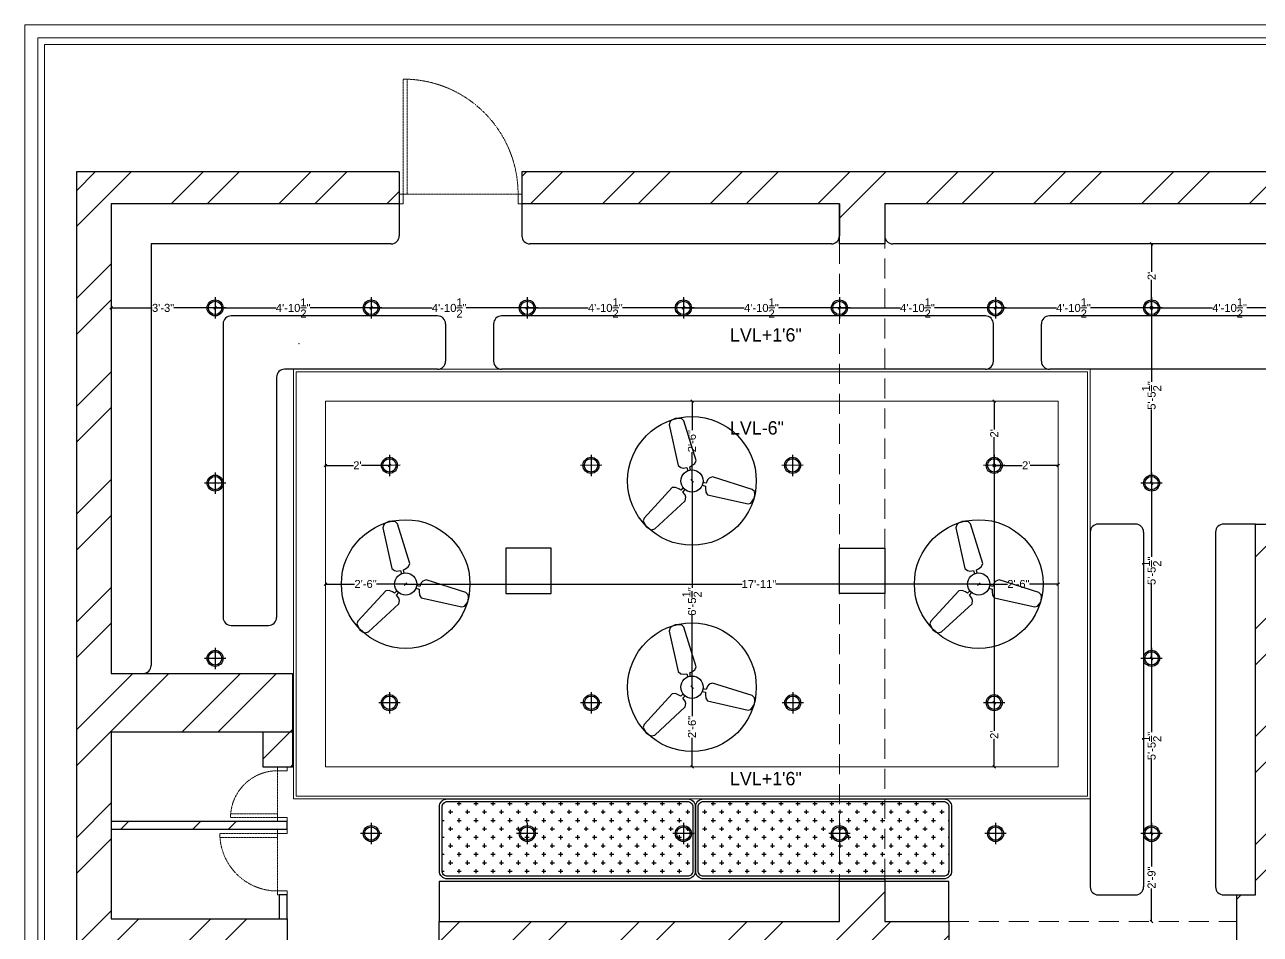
# Model space of a CAD drawing. Header units: inches. Extents: x -4677 to 18437, y -5264 to 2453.
# Drawn here: x 6001.8 to 6464.9, y -480.9 to -140 of the extents above; entities that cross this region are included whole.
import ezdxf

# ---------------------------------------------------------------- set-up
doc = ezdxf.new("R2010")
doc.units = ezdxf.units.IN
for name, pattern in [('AUDIT_D_060311083008-3', [0]), ('DASHED2', [0.375, 0.25, -0.125]), ('HIDDEN', [0.375, 0.25, -0.125])]:
    doc.linetypes.add(name, pattern=pattern)
for name, color, linetype in [('A-DOOR', 251, 'AUDIT_D_060311083008-3'), ('A-Door-Frame', 1, 'Continuous'), ('A-Door-Swing', 8, 'HIDDEN'), ('IEL-HATCH-002', 7, 'Continuous'), ('THIET-BI', 21, 'Continuous')]:
    doc.layers.add(name, color=color, linetype=linetype)
doc.layers.add('FURNI', color=140, linetype='Continuous', lineweight=18)
doc.styles.add('HEMI', font='stylu.ttf')
doc.styles.get("Standard").update_dxf_attribs({"font": 'arial.ttf'})
doc.dimstyles.get("Standard").update_dxf_attribs({"dimtxt": 3, "dimasz": 1, "dimexe": 0.18, "dimexo": 0.0625, "dimgap": 0.09, "dimtad": 0, "dimdec": 1, "dimzin": 0, "dimdsep": 46, "dimlunit": 4, "dimtxsty": 'Standard', "dimblk": 'OBLIQUE', "dimcen": 0.09, "dimclrd": 5, "dimclre": 5, "dimclrt": 5, "dimadec": 0, "dimazin": 0, "dimtfac": 1, "dimtdec": 1, "dimtofl": 0, "dimtmove": 0, "dimatfit": 3, "dimldrblk": 'OBLIQUE', "dimfxl": 1, "dimtolj": 1, "dimtzin": 0, "dimarcsym": 0})

# ---------------------------------------------------------------- blocks, each defined once
blk = doc.blocks.new('*U7')
at = {"layer": 'A-Door-Frame', "lineweight": 5}
for p, q in [((0, -100), (0, 0)), ((668, -100), (668, 0))]:
    blk.add_line(p, q, dxfattribs=at)
for points in [[(0, -100), (40, -100), (40, 0), (0, 0)], [(668, -100), (628, -100), (628, 0), (668, 0)]]:
    blk.add_lwpolyline(points, dxfattribs=at)
at = {"layer": 'A-Door-Swing', "linetype": 'DASHED2', "lineweight": 5}
blk.add_line((45, 0), (633, 0), dxfattribs=at)
blk.add_lwpolyline([(40, 0), (40, 588), (80, 588), (80, 0)], close=True, dxfattribs=at)
blk.add_arc((40, 0), 588, 360, 90, dxfattribs=at)
blk = doc.blocks.new('*U8')
at = {"layer": 'A-Door-Frame', "lineweight": 5}
for p, q in [((0, -100), (0, 0)), ((559, -100), (559, 0))]:
    blk.add_line(p, q, dxfattribs=at)
for points in [[(0, -100), (40, -100), (40, 0), (0, 0)], [(559, -100), (519, -100), (519, 0), (559, 0)]]:
    blk.add_lwpolyline(points, dxfattribs=at)
at = {"layer": 'A-Door-Swing', "linetype": 'DASHED2', "lineweight": 5}
blk.add_line((44, 0), (523, 0), dxfattribs=at)
blk.add_lwpolyline([(40, 0), (40, 479), (80, 479), (80, 0)], close=True, dxfattribs=at)
blk.add_arc((40, 0), 479, 360, 90, dxfattribs=at)
blk = doc.blocks.new('*U9')
at = {"layer": 'A-Door-Frame', "lineweight": 5}
for p, q in [((0, -100), (0, 0)), ((1255, -100), (1255, 0))]:
    blk.add_line(p, q, dxfattribs=at)
for points in [[(0, -100), (40, -100), (40, 0), (0, 0)], [(1255, -100), (1215, -100), (1215, 0), (1255, 0)]]:
    blk.add_lwpolyline(points, dxfattribs=at)
at = {"layer": 'A-Door-Swing', "linetype": 'DASHED2', "lineweight": 5}
blk.add_line((51, 0), (1225, 0), dxfattribs=at)
blk.add_lwpolyline([(40, 0), (40, 1175), (80, 1175), (80, 0)], close=True, dxfattribs=at)
blk.add_arc((40, 0), 1175, 360, 90, dxfattribs=at)
blk = doc.blocks.new('wef')
at = {"layer": 'IEL-HATCH-002', "true_color": 0xc7c8ca, "transparency": 33554687}
h = blk.add_hatch(dxfattribs=at)
h.set_pattern_fill('ANSI32', color=9, scale=3)
h.paths.add_polyline_path([(9186.53, 855.43), (9120.53, 855.43), (9120.53, 925.43), (9177.53, 925.43), (9188.53, 925.43), (9188.53, 947.43), (9120.53, 947.43), (9120.53, 1123.43), (9228.53, 1123.43), (9228.53, 1135.43), (9107.53, 1135.43), (9107.53, 641.43), (9283.53, 641.43), (9283.53, 644.43), (9283.53, 769.43), (9283.53, 787.43), (9268.53, 787.43), (9268.53, 653.43), (9256.53, 653.43), (9119.53, 653.43), (9119.53, 838.43), (9131.53, 838.43), (9186.53, 838.43)])
h.paths.add_polyline_path([(9701.53, 1135.43), (9274.53, 1135.43), (9274.53, 1123.43), (9393.53, 1123.43), (9393.53, 1111.43), (9393.53, 1108.43), (9410.53, 1108.43), (9410.53, 1123.43), (9689.53, 1123.43), (9689.53, 1003.43), (9677.53, 1003.43), (9653.53, 1003.43), (9653.53, 986.43), (9687.53, 986.43), (9687.53, 868.43), (9568.53, 868.43), (9568.53, 986.43), (9603.53, 986.43), (9603.53, 1003.43), (9549.53, 1003.43), (9549.53, 864.43), (9542.53, 864.43), (9542.53, 845.43), (9712.53, 845.43), (9712.53, 662.43), (9559.53, 662.43), (9559.53, 674.43), (9559.53, 677.43), (9542.53, 677.43), (9542.53, 662.43), (9518.53, 662.43), (9460.53, 662.43), (9460.53, 643.43), (9724.53, 643.43), (9724.53, 857.43), (9701.53, 857.43)])
h.paths.add_polyline_path([(9434.53, 854.43), (9410.53, 854.43), (9410.53, 869.43), (9393.53, 869.43), (9393.53, 854.43), (9359.53, 854.43), (9243.53, 854.43), (9243.53, 837.43), (9268.53, 837.43), (9268.53, 832.43), (9283.53, 832.43), (9283.53, 837.43), (9359.53, 837.43), (9434.53, 837.43)])
h.paths.add_polyline_path([(9365.53, 662.43), (9330.53, 662.43), (9330.53, 644.43), (9365.53, 644.43)], flags=17)
h.paths.add_polyline_path([(9374.53, 837.43), (9371.53, 837.43), (9371.53, 772.43), (9374.53, 772.43)], flags=17)
h.paths.add_polyline_path([(9374.53, 772.43), (9371.53, 772.43), (9283.53, 772.43), (9283.53, 769.43), (9374.53, 769.43)], flags=17)
h.paths.add_polyline_path([(9188.53, 925.43), (9177.53, 925.43), (9177.53, 912.32), (9182.86, 912.32), (9182.86, 912.43), (9186.53, 912.43), (9188.53, 912.32)], flags=17)
h.paths.add_polyline_path([(9186.53, 891.93), (9182.86, 891.93), (9120.53, 891.93), (9120.53, 888.93), (9186.53, 888.93)], flags=17)
h.paths.add_polyline_path([(9186.53, 864.43), (9183.53, 864.43), (9183.53, 855.43), (9186.53, 855.43)], flags=17)
at = {"layer": 'IEL-HATCH-002', "true_color": 0x939598, "transparency": 33554687}
h = blk.add_hatch(dxfattribs=at)
h.set_pattern_fill('CROSS', color=252, scale=0.5)
h.set_pattern_definition([(0, (1090.145, 0), (3.175, 3.175), [1.5875, -4.7625]), (90, (1090.939, -0.7937), (-3.175, 3.175), [1.5875, -4.7625])])
h.paths.add_polyline_path([(9338.58, 897.43, 0.414214), (9336.58, 899.43), (9246.58, 899.43, 0.414214), (9244.58, 897.43), (9244.58, 873.43, 0.414214), (9246.58, 871.43), (9336.58, 871.43, 0.414214), (9338.58, 873.43)])
h.paths.add_polyline_path([(9434.58, 897.43, 0.414214), (9432.58, 899.43), (9342.58, 899.43, 0.414214), (9340.58, 897.43), (9340.58, 873.43, 0.414214), (9342.58, 871.43), (9432.58, 871.43, 0.414214), (9434.58, 873.43)])
at = {"color": 252, "true_color": 0x939598}
for p, q in [((9228.53, 1135.43), (9107.53, 1135.43)), ((9107.53, 1135.43), (9107.53, 641.43)), ((9228.53, 1135.43), (9228.53, 1123.43)), ((9701.53, 1135.43), (9274.53, 1135.43)), ((9274.53, 1135.43), (9274.53, 1123.43)), ((9228.53, 1123.43), (9120.53, 1123.43)), ((9120.53, 1123.43), (9120.53, 947.43)), ((9120.53, 1123.43), (9120.53, 1108.43)), ((9228.53, 1123.43), (9228.53, 1111.43)), ((9393.53, 1123.43), (9274.53, 1123.43)), ((9274.53, 1123.43), (9274.53, 1111.43)), ((9393.53, 1108.43), (9393.53, 1123.43)), ((9393.53, 1123.43), (9393.53, 1111.43)), ((9689.53, 1123.43), (9410.53, 1123.43)), ((9410.53, 1123.43), (9410.53, 1108.43)), ((9410.53, 1123.43), (9410.53, 1111.43)), ((9225.53, 1108.43), (9135.53, 1108.43)), ((9135.53, 1108.43), (9135.53, 950.43)), ((9390.53, 1108.43), (9277.53, 1108.43)), ((9410.53, 1108.43), (9393.53, 1108.43)), ((9410.53, 1108.43), (9393.53, 1108.43)), ((9674.53, 1108.43), (9413.53, 1108.43)), ((9242.92, 1081.43), (9165.53, 1081.43)), ((9448.22, 1081.43), (9266.92, 1081.43)), ((9653.53, 1081.43), (9472.22, 1081.43)), ((9162.53, 1078.43), (9162.53, 968.43)), ((9245.92, 1078.43), (9245.92, 1064.43)), ((9263.92, 1078.43), (9263.92, 1064.43)), ((9451.22, 1064.43), (9451.22, 1078.43)), ((9469.22, 1064.43), (9469.22, 1078.43)), ((9242.92, 1061.43), (9185.53, 1061.43)), ((9448.22, 1061.43), (9266.92, 1061.43)), ((9653.53, 1061.43), (9472.22, 1061.43)), ((9182.53, 1058.43), (9182.53, 968.43)), ((9487.53, 1000.43), (9487.53, 867.43)), ((9504.53, 1003.43), (9490.53, 1003.43)), ((9507.53, 1000.43), (9507.53, 867.43)), ((9534.53, 1000.43), (9534.53, 867.43)), ((9549.53, 1003.43), (9537.53, 1003.43)), ((9549.53, 864.43), (9549.53, 1003.43)), ((9549.53, 1003.43), (9603.53, 1003.43)), ((9285.53, 994.43), (9268.53, 994.43)), ((9268.53, 994.43), (9268.53, 977.43)), ((9285.53, 977.43), (9285.53, 994.43)), ((9268.53, 977.43), (9285.53, 977.43)), ((9165.53, 965.43), (9179.53, 965.43)), ((9120.53, 947.43), (9188.53, 947.43)), ((9120.53, 947.43), (9132.53, 947.43)), ((9188.53, 947.43), (9188.53, 925.43)), ((9120.53, 925.43), (9120.53, 855.43)), ((9177.53, 925.43), (9120.53, 925.43)), ((9188.53, 925.43), (9177.53, 925.43)), ((9177.53, 912.32), (9177.53, 925.43)), ((9188.53, 925.43), (9188.53, 912.32)), ((9188.53, 912.32), (9177.53, 912.32)), ((9186.53, 891.93), (9120.53, 891.93)), ((9186.53, 888.93), (9186.53, 891.93)), ((9186.53, 888.93), (9120.53, 888.93)), ((9434.53, 869.43), (9243.53, 869.43)), ((9243.53, 869.43), (9243.53, 854.43)), ((9393.53, 854.43), (9393.53, 870.43)), ((9393.53, 870.43), (9410.53, 870.43)), ((9410.53, 870.43), (9410.53, 854.43)), ((9434.53, 854.43), (9434.53, 869.43)), ((9186.53, 864.43), (9183.53, 864.43)), ((9183.53, 864.43), (9183.53, 855.43)), ((9186.53, 855.43), (9186.53, 864.43)), ((9490.53, 864.43), (9504.53, 864.43)), ((9537.53, 864.43), (9549.53, 864.43)), ((9542.53, 845.43), (9542.53, 864.43)), ((9120.53, 855.43), (9186.53, 855.43)), ((9186.53, 855.43), (9186.53, 838.43)), ((9243.53, 837.43), (9243.53, 854.43)), ((9410.53, 854.43), (9434.53, 854.43)), ((9434.53, 854.43), (9434.53, 837.43))]:
    blk.add_line(p, q, dxfattribs=at)
blk.add_lwpolyline([(9393.53, 977.43), (9393.53, 994.43), (9410.53, 994.43), (9410.53, 977.43)], close=True, dxfattribs=at)
for points in [[(9339.58, 897.43), (9339.58, 873.43, -0.414214), (9336.58, 870.43), (9246.58, 870.43, -0.414214), (9243.58, 873.43), (9243.58, 897.43, -0.414214), (9246.58, 900.43), (9336.58, 900.43, -0.414214)], [(9338.58, 897.43), (9338.58, 873.43, -0.414214), (9336.58, 871.43), (9246.58, 871.43, -0.414214), (9244.58, 873.43), (9244.58, 897.43, -0.414214), (9246.58, 899.43), (9336.58, 899.43, -0.414214)], [(9435.58, 897.43), (9435.58, 873.43, -0.414214), (9432.58, 870.43), (9342.58, 870.43, -0.414214), (9339.58, 873.43), (9339.58, 897.43, -0.414214), (9342.58, 900.43), (9432.58, 900.43, -0.414214)], [(9434.58, 897.43), (9434.58, 873.43, -0.414214), (9432.58, 871.43), (9342.58, 871.43, -0.414214), (9340.58, 873.43), (9340.58, 897.43, -0.414214), (9342.58, 899.43), (9432.58, 899.43, -0.414214)]]:
    blk.add_lwpolyline(points, format="xyb", close=True, dxfattribs=at)
blk.add_lwpolyline([(9243.53, 854.43), (9359.53, 854.43), (9393.53, 854.43)], dxfattribs=at)
for centre, start, end in [((9225.53, 1111.43), 270, 0), ((9277.53, 1111.43), 180, 270), ((9390.53, 1111.43), 270, 0), ((9413.53, 1111.43), 180, 270), ((9165.53, 1078.43), 90, 180), ((9242.92, 1078.43), 0, 90), ((9266.92, 1078.43), 90, 180), ((9448.22, 1078.43), 0, 90), ((9472.22, 1078.43), 90, 180), ((9185.53, 1058.43), 90, 180), ((9242.92, 1064.43), 270, 0), ((9266.92, 1064.43), 180, 270), ((9448.22, 1064.43), 270, 0), ((9472.22, 1064.43), 180, 270), ((9490.53, 1000.43), 90, 180), ((9504.53, 1000.43), 0, 90), ((9537.53, 1000.43), 90, 180), ((9165.53, 968.43), 180, 270), ((9179.53, 968.43), 270, 0), ((9132.53, 950.43), 270, 0), ((9490.53, 867.43), 180, 270), ((9504.53, 867.43), 270, 0), ((9537.53, 867.43), 180, 270)]:
    blk.add_arc(centre, 3, start, end, dxfattribs=at)
at = {"layer": 'A-DOOR', "color": 252, "lineweight": 5, "true_color": 0x939598, "xscale": 0.03666666666666651, "yscale": 0.03666666666666651, "zscale": 0.03666666666666651}
blk.add_blockref('*U9', (9228.53, 1127.1), dxfattribs=at)
at = {"layer": 'A-DOOR', "color": 252, "lineweight": 5, "true_color": 0x939598, "yscale": 0.03666666666666651, "zscale": 0.03666666666666651}
for name, p, xscale, rotation in [('*U8', (9182.86, 891.93), 0.03666666666666651, 90.00000000000001), ('*U7', (9182.86, 888.93), -0.03666666666666651, 90)]:
    blk.add_blockref(name, p, dxfattribs=dict(at, xscale=xscale, rotation=rotation))
blk = doc.blocks.new('ger')
at = {"color": 5}
for p, q in [((6473.06, -970.68), (6473.07, -978.68)), ((6469.07, -974.68), (6477.07, -974.68))]:
    blk.add_line(p, q, dxfattribs=at)
for radius in [3, 2.5]:
    blk.add_circle((6473.07, -974.68), radius, dxfattribs=at)
blk = doc.blocks.new('A$C1C43440E')
at = {"layer": 'THIET-BI', "color": 18, "true_color": 0x000000}
for p, q in [((191.8, 598.2), (172.3, 598)), ((207, 596.1), (191.8, 598.2)), ((143.8, 581.1), (139.5, 564.2)), ((139.5, 564.2), (187.9, 346)), ((152.8, 589.3), (143.8, 581.1)), ((172.3, 598), (152.8, 589.3)), ((217.6, 585.2), (207, 596.1)), ((283.9, 371.8), (217.6, 585.2)), ((187.9, 346), (202.2, 334.1)), ((202.2, 334.1), (215.2, 331.5)), ((215.2, 331.5), (234.9, 334.1)), ((234.9, 334.1), (240, 316.6)), ((249.5, 338.4), (260.9, 344.5)), ((254.3, 320.4), (249.5, 338.4)), ((260.9, 344.5), (276.4, 355.5)), ((276.4, 355.5), (283.9, 371.8)), ((345.6, 267.6), (338, 249.3)), ((354.4, 277.5), (345.6, 267.6)), ((371.8, 284), (354.4, 277.5)), ((585, 216.8), (371.8, 284)), ((155.8, 226), (4.2, 61.9)), ((173.7, 227.6), (155.8, 226)), ((191, 219.7), (173.7, 227.6)), ((202, 212.9), (191, 219.7)), ((215.1, 226), (202, 212.9)), ((213, 202.4), (225.6, 215.5)), ((225.1, 186.7), (213, 202.4)), ((316.5, 239.3), (334.4, 234.5)), ((338, 249.3), (320.3, 253.6)), ((334.4, 234.5), (334, 221.5)), ((334, 221.5), (335.9, 202.6)), ((335.9, 202.6), (346.1, 188)), ((597.5, 204.6), (585, 216.8)), ((600.1, 192.8), (597.5, 204.6)), ((61.4, 4.7), (226.1, 155.7)), ((229.3, 174.1), (225.1, 186.7)), ((226.1, 155.7), (229.3, 174.1)), ((346.1, 188), (564.1, 138.7)), ((564.1, 138.7), (578.9, 142.4)), ((578.9, 142.4), (588.3, 154.5)), ((588.3, 154.5), (597.8, 171.5)), ((597.8, 171.5), (600.1, 192.8)), ((4.2, 61.9), (0, 47.2)), ((0, 47.2), (5.8, 33)), ((5.8, 33), (15.7, 16.3)), ((15.7, 16.3), (33.1, 3.7)), ((33.1, 3.7), (44.6, 0)), ((44.6, 0), (61.4, 4.7))]:
    blk.add_line(p, q, dxfattribs=at)
blk.add_circle((262, 261.9), 60, dxfattribs=at)
blk = doc.blocks.new('3r')
blk.add_circle((6568.27, -1060.41), 21)
at = {"layer": 'THIET-BI', "xscale": 0.06069589590044594, "yscale": 0.06069589590044594, "zscale": 0.06069589590044594}
blk.add_blockref('A$C1C43440E', (6552.37, -1076.31), dxfattribs=at)
blk = doc.blocks.new('_Oblique')
at = {"color": 0, "linetype": 'ByBlock', "lineweight": -2}
blk.add_line((-0.5, -0.5), (0.5, 0.5), dxfattribs=at)
blk = doc.blocks.new('*D303')
at = {"color": 5, "lineweight": -2, "transparency": 16777216}
for p, q in [((6424.14, -246.04), (6424.14, -245.92)), ((6424.14, -246.1), (6446.99, -246.1)), ((6482.64, -246.1), (6459.78, -246.1)), ((6482.64, -246.04), (6482.64, -245.92))]:
    blk.add_line(p, q, dxfattribs=at)
at = {"layer": 'Defpoints', "color": 0, "transparency": 16777216}
for p in [(6424.14, -246.1), (6424.14, -246.1), (6482.64, -246.1)]:
    blk.add_point(p, dxfattribs=at)
at = {"color": 5, "lineweight": -2, "transparency": 16777216, "rotation": 180}
blk.add_blockref('_Oblique', (6424.14, -246.1), dxfattribs=at)
at = {"color": 5, "lineweight": -2, "transparency": 16777216}
blk.add_blockref('_Oblique', (6482.64, -246.1), dxfattribs=at)
at = {"color": 5, "lineweight": 5, "transparency": 16777216, "insert": (6453.39, -246.1), "char_height": 3, "attachment_point": 5}
blk.add_mtext('\\A1;4\'-10{\\H1x;\\S1/2;}"', dxfattribs=at)
blk = doc.blocks.new('*D304')
at = {"color": 5, "lineweight": -2, "transparency": 16777216}
for p, q in [((6365.64, -246.1), (6388.49, -246.1)), ((6365.64, -246.16), (6365.64, -246.28)), ((6424.14, -246.1), (6401.28, -246.1)), ((6424.14, -246.04), (6424.14, -245.92))]:
    blk.add_line(p, q, dxfattribs=at)
at = {"layer": 'Defpoints', "color": 0, "transparency": 16777216}
for p in [(6365.64, -246.1), (6365.64, -246.1), (6424.14, -246.1)]:
    blk.add_point(p, dxfattribs=at)
at = {"color": 5, "lineweight": -2, "transparency": 16777216, "rotation": 180}
blk.add_blockref('_Oblique', (6365.64, -246.1), dxfattribs=at)
at = {"color": 5, "lineweight": -2, "transparency": 16777216}
blk.add_blockref('_Oblique', (6424.14, -246.1), dxfattribs=at)
at = {"color": 5, "lineweight": 5, "transparency": 16777216, "insert": (6394.89, -246.1), "char_height": 3, "attachment_point": 5}
blk.add_mtext('\\A1;4\'-10{\\H1x;\\S1/2;}"', dxfattribs=at)
blk = doc.blocks.new('*D305')
at = {"color": 5, "lineweight": -2, "transparency": 16777216}
for p, q in [((6307.14, -246.04), (6307.14, -245.92)), ((6307.14, -246.1), (6329.99, -246.1)), ((6365.64, -246.1), (6342.78, -246.1)), ((6365.64, -246.16), (6365.64, -246.28))]:
    blk.add_line(p, q, dxfattribs=at)
at = {"layer": 'Defpoints', "color": 0, "transparency": 16777216}
for p in [(6307.14, -246.1), (6307.14, -246.1), (6365.64, -246.1)]:
    blk.add_point(p, dxfattribs=at)
at = {"color": 5, "lineweight": -2, "transparency": 16777216, "rotation": 180}
blk.add_blockref('_Oblique', (6307.14, -246.1), dxfattribs=at)
at = {"color": 5, "lineweight": -2, "transparency": 16777216}
blk.add_blockref('_Oblique', (6365.64, -246.1), dxfattribs=at)
at = {"color": 5, "lineweight": 5, "transparency": 16777216, "insert": (6336.39, -246.1), "char_height": 3, "attachment_point": 5}
blk.add_mtext('\\A1;4\'-10{\\H1x;\\S1/2;}"', dxfattribs=at)
blk = doc.blocks.new('*D306')
at = {"color": 5, "lineweight": -2, "transparency": 16777216}
for p, q in [((6248.64, -246.1), (6271.49, -246.1)), ((6248.64, -246.16), (6248.64, -246.28)), ((6307.14, -246.1), (6284.28, -246.1)), ((6307.14, -246.04), (6307.14, -245.92))]:
    blk.add_line(p, q, dxfattribs=at)
at = {"layer": 'Defpoints', "color": 0, "transparency": 16777216}
for p in [(6248.64, -246.1), (6248.64, -246.1), (6307.14, -246.1)]:
    blk.add_point(p, dxfattribs=at)
at = {"color": 5, "lineweight": -2, "transparency": 16777216, "rotation": 180}
blk.add_blockref('_Oblique', (6248.64, -246.1), dxfattribs=at)
at = {"color": 5, "lineweight": -2, "transparency": 16777216}
blk.add_blockref('_Oblique', (6307.14, -246.1), dxfattribs=at)
at = {"color": 5, "lineweight": 5, "transparency": 16777216, "insert": (6277.89, -246.1), "char_height": 3, "attachment_point": 5}
blk.add_mtext('\\A1;4\'-10{\\H1x;\\S1/2;}"', dxfattribs=at)
blk = doc.blocks.new('*D307')
at = {"color": 5, "lineweight": -2, "transparency": 16777216}
for p, q in [((6190.14, -246.1), (6212.99, -246.1)), ((6190.14, -246.16), (6190.14, -246.28)), ((6248.64, -246.1), (6225.78, -246.1)), ((6248.64, -246.16), (6248.64, -246.28))]:
    blk.add_line(p, q, dxfattribs=at)
at = {"layer": 'Defpoints', "color": 0, "transparency": 16777216}
for p in [(6190.14, -246.1), (6190.14, -246.1), (6248.64, -246.1)]:
    blk.add_point(p, dxfattribs=at)
at = {"color": 5, "lineweight": -2, "transparency": 16777216, "rotation": 180}
blk.add_blockref('_Oblique', (6190.14, -246.1), dxfattribs=at)
at = {"color": 5, "lineweight": -2, "transparency": 16777216}
blk.add_blockref('_Oblique', (6248.64, -246.1), dxfattribs=at)
at = {"color": 5, "lineweight": 5, "transparency": 16777216, "insert": (6219.39, -246.1), "char_height": 3, "attachment_point": 5}
blk.add_mtext('\\A1;4\'-10{\\H1x;\\S1/2;}"', dxfattribs=at)
blk = doc.blocks.new('*D308')
at = {"color": 5, "lineweight": -2, "transparency": 16777216}
for p, q in [((6131.64, -246.04), (6131.64, -245.92)), ((6131.64, -246.1), (6154.49, -246.1)), ((6190.14, -246.1), (6167.28, -246.1)), ((6190.14, -246.16), (6190.14, -246.28))]:
    blk.add_line(p, q, dxfattribs=at)
at = {"layer": 'Defpoints', "color": 0, "transparency": 16777216}
for p in [(6131.64, -246.1), (6131.64, -246.1), (6190.14, -246.1)]:
    blk.add_point(p, dxfattribs=at)
at = {"color": 5, "lineweight": -2, "transparency": 16777216, "rotation": 180}
blk.add_blockref('_Oblique', (6131.64, -246.1), dxfattribs=at)
at = {"color": 5, "lineweight": -2, "transparency": 16777216}
blk.add_blockref('_Oblique', (6190.14, -246.1), dxfattribs=at)
at = {"color": 5, "lineweight": 5, "transparency": 16777216, "insert": (6160.89, -246.1), "char_height": 3, "attachment_point": 5}
blk.add_mtext('\\A1;4\'-10{\\H1x;\\S1/2;}"', dxfattribs=at)
blk = doc.blocks.new('*D309')
at = {"color": 5, "lineweight": -2, "transparency": 16777216}
for p, q in [((6073.14, -246.1), (6095.99, -246.1)), ((6073.14, -246.16), (6073.14, -246.28)), ((6131.64, -246.1), (6108.78, -246.1)), ((6131.64, -246.04), (6131.64, -245.92))]:
    blk.add_line(p, q, dxfattribs=at)
at = {"layer": 'Defpoints', "color": 0, "transparency": 16777216}
for p in [(6073.14, -246.1), (6073.14, -246.1), (6131.64, -246.1)]:
    blk.add_point(p, dxfattribs=at)
at = {"color": 5, "lineweight": -2, "transparency": 16777216, "rotation": 180}
blk.add_blockref('_Oblique', (6073.14, -246.1), dxfattribs=at)
at = {"color": 5, "lineweight": -2, "transparency": 16777216}
blk.add_blockref('_Oblique', (6131.64, -246.1), dxfattribs=at)
at = {"color": 5, "lineweight": 5, "transparency": 16777216, "insert": (6102.39, -246.1), "char_height": 3, "attachment_point": 5}
blk.add_mtext('\\A1;4\'-10{\\H1x;\\S1/2;}"', dxfattribs=at)
blk = doc.blocks.new('*D310')
at = {"color": 5, "lineweight": -2, "transparency": 16777216}
for p, q in [((6034.14, -246.04), (6034.14, -245.92)), ((6034.14, -246.1), (6049.56, -246.1)), ((6073.14, -246.1), (6057.71, -246.1)), ((6073.14, -246.16), (6073.14, -246.28))]:
    blk.add_line(p, q, dxfattribs=at)
at = {"layer": 'Defpoints', "color": 0, "transparency": 16777216}
for p in [(6034.14, -246.1), (6034.14, -246.1), (6073.14, -246.1)]:
    blk.add_point(p, dxfattribs=at)
at = {"color": 5, "lineweight": -2, "transparency": 16777216, "rotation": 180}
blk.add_blockref('_Oblique', (6034.14, -246.1), dxfattribs=at)
at = {"color": 5, "lineweight": -2, "transparency": 16777216}
blk.add_blockref('_Oblique', (6073.14, -246.1), dxfattribs=at)
at = {"color": 5, "lineweight": 5, "transparency": 16777216, "insert": (6053.64, -246.1), "char_height": 3, "attachment_point": 5}
blk.add_mtext('\\A1;3\'-3"', dxfattribs=at)
blk = doc.blocks.new('*D311')
at = {"color": 5, "lineweight": -2, "transparency": 16777216}
for p, q in [((6424.14, -443.1), (6424.14, -455.5)), ((6424.2, -443.1), (6424.32, -443.1)), ((6424.14, -476.1), (6424.14, -463.7)), ((6424.2, -476.1), (6424.32, -476.1))]:
    blk.add_line(p, q, dxfattribs=at)
at = {"layer": 'Defpoints', "color": 0, "transparency": 16777216}
for p in [(6424.14, -443.1), (6424.14, -476.1), (6424.14, -476.1)]:
    blk.add_point(p, dxfattribs=at)
at = {"color": 5, "lineweight": -2, "transparency": 16777216}
for p, rotation in [((6424.14, -443.1), 90), ((6424.14, -476.1), 270)]:
    blk.add_blockref('_Oblique', p, dxfattribs=dict(at, rotation=rotation))
at = {"color": 5, "lineweight": 5, "transparency": 16777216, "insert": (6424.14, -459.6), "char_height": 3, "attachment_point": 5, "rotation": 90}
blk.add_mtext('\\A1;2\'-9"', dxfattribs=at)
blk = doc.blocks.new('*D312')
at = {"color": 5, "lineweight": -2, "transparency": 16777216}
for p, q in [((6424.14, -377.43), (6424.14, -405.09)), ((6424.2, -377.43), (6424.32, -377.43)), ((6424.14, -443.1), (6424.14, -415.44)), ((6424.14, -443.1), (6423.96, -443.1))]:
    blk.add_line(p, q, dxfattribs=at)
at = {"layer": 'Defpoints', "color": 0, "transparency": 16777216}
for p in [(6424.14, -377.43), (6424.14, -377.43), (6424.2, -443.1)]:
    blk.add_point(p, dxfattribs=at)
at = {"color": 5, "lineweight": -2, "transparency": 16777216}
for p, rotation in [((6424.14, -377.43), 90), ((6424.14, -443.1), 270)]:
    blk.add_blockref('_Oblique', p, dxfattribs=dict(at, rotation=rotation))
at = {"color": 5, "lineweight": 5, "transparency": 16777216, "insert": (6424.14, -410.27), "char_height": 3, "attachment_point": 5, "rotation": 90}
blk.add_mtext('\\A1;5\'-5{\\H1x;\\S1/2;}"', dxfattribs=at)
blk = doc.blocks.new('*D313')
at = {"color": 5, "lineweight": -2, "transparency": 16777216}
for p, q in [((6424.14, -311.77), (6424.14, -339.43)), ((6424.2, -311.77), (6424.32, -311.77)), ((6424.14, -377.43), (6424.14, -349.77)), ((6424.2, -377.43), (6424.32, -377.43))]:
    blk.add_line(p, q, dxfattribs=at)
at = {"layer": 'Defpoints', "color": 0, "transparency": 16777216}
for p in [(6424.14, -311.77), (6424.14, -311.77), (6424.14, -377.43)]:
    blk.add_point(p, dxfattribs=at)
at = {"color": 5, "lineweight": -2, "transparency": 16777216}
for p, rotation in [((6424.14, -311.77), 90), ((6424.14, -377.43), 270)]:
    blk.add_blockref('_Oblique', p, dxfattribs=dict(at, rotation=rotation))
at = {"color": 5, "lineweight": 5, "transparency": 16777216, "insert": (6424.14, -344.6), "char_height": 3, "attachment_point": 5, "rotation": 90}
blk.add_mtext('\\A1;5\'-5{\\H1x;\\S1/2;}"', dxfattribs=at)
blk = doc.blocks.new('*D325')
at = {"color": 5, "lineweight": -2, "transparency": 16777216}
for p, q in [((6424.14, -246.1), (6424.14, -273.76)), ((6424.2, -246.1), (6424.32, -246.1)), ((6424.14, -311.77), (6424.14, -284.11)), ((6424.2, -311.77), (6424.32, -311.77))]:
    blk.add_line(p, q, dxfattribs=at)
at = {"layer": 'Defpoints', "color": 0, "transparency": 16777216}
for p in [(6424.14, -246.1), (6424.14, -246.1), (6424.14, -311.77)]:
    blk.add_point(p, dxfattribs=at)
at = {"color": 5, "lineweight": -2, "transparency": 16777216}
for p, rotation in [((6424.14, -246.1), 90), ((6424.14, -311.77), 270)]:
    blk.add_blockref('_Oblique', p, dxfattribs=dict(at, rotation=rotation))
at = {"color": 5, "lineweight": 5, "transparency": 16777216, "insert": (6424.14, -278.93), "char_height": 3, "attachment_point": 5, "rotation": 90}
blk.add_mtext('\\A1;5\'-5{\\H1x;\\S1/2;}"', dxfattribs=at)
blk = doc.blocks.new('*D326')
at = {"color": 5, "lineweight": -2, "transparency": 16777216}
for p, q in [((6424.14, -222.1), (6424.14, -232.61)), ((6424.2, -222.1), (6424.32, -222.1)), ((6424.14, -246.1), (6424.14, -235.6)), ((6424.2, -246.1), (6424.32, -246.1))]:
    blk.add_line(p, q, dxfattribs=at)
at = {"layer": 'Defpoints', "color": 0, "transparency": 16777216}
for p in [(6424.14, -222.1), (6424.14, -222.1), (6424.14, -246.1)]:
    blk.add_point(p, dxfattribs=at)
at = {"color": 5, "lineweight": -2, "transparency": 16777216}
for p, rotation in [((6424.14, -222.1), 90), ((6424.14, -246.1), 270)]:
    blk.add_blockref('_Oblique', p, dxfattribs=dict(at, rotation=rotation))
at = {"color": 5, "lineweight": 5, "transparency": 16777216, "insert": (6424.14, -234.1), "char_height": 3, "attachment_point": 5, "rotation": 90}
blk.add_mtext("\\A1;2'", dxfattribs=at)
blk = doc.blocks.new('*D327')
at = {"color": 5, "lineweight": -2, "transparency": 16777216}
for p, q in [((6365.14, -305.04), (6365.14, -304.92)), ((6365.14, -305.1), (6375.64, -305.1)), ((6389.14, -305.1), (6378.63, -305.1)), ((6389.14, -305.04), (6389.14, -304.92))]:
    blk.add_line(p, q, dxfattribs=at)
at = {"layer": 'Defpoints', "color": 0, "transparency": 16777216}
for p in [(6365.14, -305.1), (6389.14, -305.1), (6389.14, -305.1)]:
    blk.add_point(p, dxfattribs=at)
at = {"color": 5, "lineweight": -2, "transparency": 16777216, "rotation": 180}
blk.add_blockref('_Oblique', (6365.14, -305.1), dxfattribs=at)
at = {"color": 5, "lineweight": -2, "transparency": 16777216}
blk.add_blockref('_Oblique', (6389.14, -305.1), dxfattribs=at)
at = {"color": 5, "lineweight": 5, "transparency": 16777216, "insert": (6377.14, -305.1), "char_height": 3, "attachment_point": 5}
blk.add_mtext("\\A1;2'", dxfattribs=at)
blk = doc.blocks.new('*D328')
at = {"color": 5, "lineweight": -2, "transparency": 16777216}
for p, q in [((6114.48, -305.04), (6114.48, -304.92)), ((6114.48, -305.1), (6124.98, -305.1)), ((6138.48, -305.1), (6127.97, -305.1)), ((6138.48, -305.04), (6138.48, -304.92))]:
    blk.add_line(p, q, dxfattribs=at)
at = {"layer": 'Defpoints', "color": 0, "transparency": 16777216}
for p in [(6114.48, -305.1), (6114.48, -305.1), (6138.48, -305.1)]:
    blk.add_point(p, dxfattribs=at)
at = {"color": 5, "lineweight": -2, "transparency": 16777216, "rotation": 180}
blk.add_blockref('_Oblique', (6114.48, -305.1), dxfattribs=at)
at = {"color": 5, "lineweight": -2, "transparency": 16777216}
blk.add_blockref('_Oblique', (6138.48, -305.1), dxfattribs=at)
at = {"color": 5, "lineweight": 5, "transparency": 16777216, "insert": (6126.48, -305.1), "char_height": 3, "attachment_point": 5}
blk.add_mtext("\\A1;2'", dxfattribs=at)
blk = doc.blocks.new('*D329')
at = {"color": 5, "lineweight": -2, "transparency": 16777216}
for p, q in [((6365.14, -394.06), (6365.14, -404.56)), ((6365.2, -394.06), (6365.32, -394.06)), ((6365.14, -418.06), (6365.14, -407.55)), ((6365.2, -418.06), (6365.32, -418.06))]:
    blk.add_line(p, q, dxfattribs=at)
at = {"layer": 'Defpoints', "color": 0, "transparency": 16777216}
for p in [(6365.14, -394.06), (6365.14, -418.06), (6365.14, -418.06)]:
    blk.add_point(p, dxfattribs=at)
at = {"color": 5, "lineweight": -2, "transparency": 16777216}
for p, rotation in [((6365.14, -394.06), 90), ((6365.14, -418.06), 270)]:
    blk.add_blockref('_Oblique', p, dxfattribs=dict(at, rotation=rotation))
at = {"color": 5, "lineweight": 5, "transparency": 16777216, "insert": (6365.14, -406.06), "char_height": 3, "attachment_point": 5, "rotation": 90}
blk.add_mtext("\\A1;2'", dxfattribs=at)
blk = doc.blocks.new('*D287')
at = {"color": 5, "lineweight": -2, "transparency": 16777216}
for p, q in [((6365.14, -281.1), (6365.14, -291.61)), ((6365.2, -281.1), (6365.32, -281.1)), ((6365.14, -305.1), (6365.14, -294.6)), ((6365.2, -305.1), (6365.32, -305.1))]:
    blk.add_line(p, q, dxfattribs=at)
at = {"layer": 'Defpoints', "color": 0, "transparency": 16777216}
for p in [(6365.14, -281.1), (6365.14, -281.1), (6365.14, -305.1)]:
    blk.add_point(p, dxfattribs=at)
at = {"color": 5, "lineweight": -2, "transparency": 16777216}
for p, rotation in [((6365.14, -281.1), 90), ((6365.14, -305.1), 270)]:
    blk.add_blockref('_Oblique', p, dxfattribs=dict(at, rotation=rotation))
at = {"color": 5, "lineweight": 5, "transparency": 16777216, "insert": (6365.14, -293.1), "char_height": 3, "attachment_point": 5, "rotation": 90}
blk.add_mtext("\\A1;2'", dxfattribs=at)
blk = doc.blocks.new('*D342')
at = {"color": 5, "lineweight": -2, "transparency": 16777216}
for p, q in [((6114.48, -349.58), (6125.41, -349.58)), ((6114.48, -349.64), (6114.48, -349.76)), ((6144.55, -349.58), (6133.62, -349.58)), ((6144.55, -349.64), (6144.55, -349.76))]:
    blk.add_line(p, q, dxfattribs=at)
at = {"layer": 'Defpoints', "color": 0, "transparency": 16777216}
for p in [(6114.48, -349.58), (6114.48, -349.58), (6144.55, -349.58)]:
    blk.add_point(p, dxfattribs=at)
at = {"color": 5, "lineweight": -2, "transparency": 16777216, "rotation": 180}
blk.add_blockref('_Oblique', (6114.48, -349.58), dxfattribs=at)
at = {"color": 5, "lineweight": -2, "transparency": 16777216}
blk.add_blockref('_Oblique', (6144.55, -349.58), dxfattribs=at)
at = {"color": 5, "transparency": 16777216, "insert": (6129.52, -349.58), "char_height": 3, "attachment_point": 5}
blk.add_mtext('\\A1;2\'-6"', dxfattribs=at)
blk = doc.blocks.new('*D343')
at = {"color": 5, "lineweight": -2, "transparency": 16777216}
for p, q in [((6359.33, -349.58), (6370.13, -349.58)), ((6359.33, -349.64), (6359.33, -349.76)), ((6389.14, -349.58), (6378.34, -349.58)), ((6389.14, -349.52), (6389.14, -349.4))]:
    blk.add_line(p, q, dxfattribs=at)
at = {"layer": 'Defpoints', "color": 0, "transparency": 16777216}
for p in [(6359.33, -349.58), (6389.14, -349.58), (6389.14, -349.58)]:
    blk.add_point(p, dxfattribs=at)
at = {"color": 5, "lineweight": -2, "transparency": 16777216, "rotation": 180}
blk.add_blockref('_Oblique', (6359.33, -349.58), dxfattribs=at)
at = {"color": 5, "lineweight": -2, "transparency": 16777216}
blk.add_blockref('_Oblique', (6389.14, -349.58), dxfattribs=at)
at = {"color": 5, "transparency": 16777216, "insert": (6374.23, -349.58), "char_height": 3, "attachment_point": 5}
blk.add_mtext('\\A1;2\'-6"', dxfattribs=at)
blk = doc.blocks.new('*D344')
at = {"color": 5, "lineweight": -2, "transparency": 16777216}
for p, q in [((6251.88, -281.1), (6251.88, -291.93)), ((6251.94, -281.1), (6252.06, -281.1)), ((6251.88, -310.96), (6251.88, -300.14)), ((6251.94, -310.96), (6252.06, -310.96))]:
    blk.add_line(p, q, dxfattribs=at)
at = {"layer": 'Defpoints', "color": 0, "transparency": 16777216}
for p in [(6251.88, -281.1), (6251.88, -281.1), (6251.88, -310.96)]:
    blk.add_point(p, dxfattribs=at)
at = {"color": 5, "lineweight": -2, "transparency": 16777216}
for p, rotation in [((6251.88, -281.1), 90), ((6251.88, -310.96), 270)]:
    blk.add_blockref('_Oblique', p, dxfattribs=dict(at, rotation=rotation))
at = {"color": 5, "transparency": 16777216, "insert": (6251.88, -296.03), "char_height": 3, "attachment_point": 5, "rotation": 90}
blk.add_mtext('\\A1;2\'-6"', dxfattribs=at)
blk = doc.blocks.new('*D345')
at = {"color": 5, "lineweight": -2, "transparency": 16777216}
for p, q in [((6251.88, -388.25), (6251.88, -399.05)), ((6251.94, -388.25), (6252.06, -388.25)), ((6251.88, -418.06), (6251.88, -407.26)), ((6251.94, -418.06), (6252.06, -418.06))]:
    blk.add_line(p, q, dxfattribs=at)
at = {"layer": 'Defpoints', "color": 0, "transparency": 16777216}
for p in [(6251.88, -388.25), (6251.88, -418.06), (6251.88, -418.06)]:
    blk.add_point(p, dxfattribs=at)
at = {"color": 5, "lineweight": -2, "transparency": 16777216}
for p, rotation in [((6251.88, -388.25), 90), ((6251.88, -418.06), 270)]:
    blk.add_blockref('_Oblique', p, dxfattribs=dict(at, rotation=rotation))
at = {"color": 5, "transparency": 16777216, "insert": (6251.88, -403.15), "char_height": 3, "attachment_point": 5, "rotation": 90}
blk.add_mtext('\\A1;2\'-6"', dxfattribs=at)
blk = doc.blocks.new('*D346')
at = {"color": 5, "lineweight": -2, "transparency": 16777216}
for p, q in [((6251.81, -310.96), (6251.7, -310.96)), ((6251.88, -310.96), (6251.88, -350.97)), ((6251.88, -388.25), (6251.88, -361.33)), ((6251.81, -388.25), (6251.7, -388.25))]:
    blk.add_line(p, q, dxfattribs=at)
at = {"layer": 'Defpoints', "color": 0, "transparency": 16777216}
for p in [(6251.88, -310.96), (6251.88, -310.96), (6251.88, -388.25)]:
    blk.add_point(p, dxfattribs=at)
at = {"color": 5, "lineweight": -2, "transparency": 16777216}
for p, rotation in [((6251.88, -310.96), 90), ((6251.88, -388.25), 270)]:
    blk.add_blockref('_Oblique', p, dxfattribs=dict(at, rotation=rotation))
at = {"color": 5, "transparency": 16777216, "insert": (6251.88, -356.15), "char_height": 3, "attachment_point": 5, "rotation": 90}
blk.add_mtext('\\A1;6\'-5{\\H1x;\\S1/2;}"', dxfattribs=at)
blk = doc.blocks.new('*D347')
at = {"color": 5, "lineweight": -2, "transparency": 16777216}
for p, q in [((6144.55, -349.52), (6144.55, -349.4)), ((6144.55, -349.58), (6270.71, -349.58)), ((6359.33, -349.58), (6283.25, -349.58)), ((6359.33, -349.64), (6359.33, -349.76))]:
    blk.add_line(p, q, dxfattribs=at)
at = {"layer": 'Defpoints', "color": 0, "transparency": 16777216}
for p in [(6144.55, -349.58), (6359.33, -349.58), (6359.33, -349.58)]:
    blk.add_point(p, dxfattribs=at)
at = {"color": 5, "lineweight": -2, "transparency": 16777216, "rotation": 180}
blk.add_blockref('_Oblique', (6144.55, -349.58), dxfattribs=at)
at = {"color": 5, "lineweight": -2, "transparency": 16777216}
blk.add_blockref('_Oblique', (6359.33, -349.58), dxfattribs=at)
at = {"color": 5, "transparency": 16777216, "insert": (6276.98, -349.58), "char_height": 3, "attachment_point": 5}
blk.add_mtext('\\A1;17\'-11"', dxfattribs=at)

msp = doc.modelspace()

# ---------------------------------------------------------------- linework, layer by layer
at = {"color": 241, "linetype": 'DASHED2', "lineweight": 5, "ltscale": 30, "true_color": 0xf7abae}
for p, q in [((6307.14, -222.1), (6307.14, -461.1)), ((6324.14, -460.1), (6324.14, -222.1)), ((6348.14, -476.1), (6456.14, -476.1))]:
    msp.add_line(p, q, dxfattribs=at)
msp.add_line((6365.14, -305.1), (6365.14, -394.06))
at = {"color": 2, "lineweight": 5}
for points in [[(6401.14, -430.06), (6102.48, -430.06), (6102.48, -269.1), (6401.14, -269.1)], [(6400.14, -429.06), (6103.48, -429.06), (6103.48, -270.1), (6400.14, -270.1)]]:
    msp.add_lwpolyline(points, close=True, dxfattribs=at)
at = {"lineweight": 5}
msp.add_lwpolyline([(6389.14, -418.06), (6114.48, -418.06), (6114.48, -281.1), (6389.14, -281.1)], close=True, dxfattribs=at)
for p in [(6131.64, -246.1), (6190.14, -246.1), (6248.64, -246.1), (6307.14, -246.1), (6365.64, -246.1), (6424.14, -246.1), (6424.14, -246.1), (6104.55, -259.5), (6214.03, -305.1), (6289.58, -305.1), (6424.14, -311.77), (6424.14, -377.43), (6214.1, -394.06), (6289.65, -394.06), (6131.64, -443.1), (6190.14, -443.1), (6248.64, -443.1), (6307.14, -443.1), (6365.64, -443.1)]:
    msp.add_point(p, dxfattribs=at)
at = {"layer": 'FURNI', "color": 18, "lineweight": 5, "true_color": 0x000000}
for points in [[(6001.76, -730.03), (6001.76, -139.96), (6827.5, -139.96), (6827.5, -730.03)], [(6006.68, -725.11), (6006.68, -144.87), (6822.59, -144.87), (6822.59, -725.11)], [(6009.13, -722.66), (6009.13, -147.33), (6820.13, -147.33), (6820.13, -722.66)]]:
    msp.add_lwpolyline(points, close=True, dxfattribs=at)

# ---------------------------------------------------------------- block references
at = {"lineweight": 5}
msp.add_blockref('wef', (-3086.39, -1330.53), dxfattribs=at)
at = {"lineweight": 5, "rotation": 270}
for p in [(7047.82, 6226.97), (7106.32, 6226.97), (7164.82, 6226.97), (7223.32, 6226.97), (7281.82, 6226.97), (7340.32, 6226.97), (7398.82, 6226.97), (7113.16, 6167.97), (7188.71, 6167.97), (7264.26, 6167.97), (7339.82, 6167.97), (7047.82, 6161.3), (7398.82, 6161.3), (7047.82, 6095.63), (7398.82, 6095.63), (7113.16, 6079.01), (7188.78, 6079.01), (7264.33, 6079.01), (7339.82, 6079.01), (7106.32, 6029.97), (7164.82, 6029.97), (7223.32, 6029.97), (7281.82, 6029.97), (7340.32, 6029.97), (7398.82, 6029.97)]:
    msp.add_blockref('ger', p, dxfattribs=at)
at = {"lineweight": 5, "xscale": 1.148072892593797, "yscale": 1.148072892593797, "zscale": 1.148072892593797}
for p in [(-1288.98, 906.47), (-1396.3, 867.85), (-1181.52, 867.85), (-1288.98, 829.18)]:
    msp.add_blockref('3r', p, dxfattribs=at)

# ---------------------------------------------------------------- texts
at = {"lineweight": 5, "char_height": 5, "width": 57.0108, "attachment_point": 1, "rotation": 359.9906, "style": 'HEMI'}
for s, insert in [('LVL+1\'6"', (6266.12, -253.71)), ('LVL-6"', (6266.12, -288.55)), ('LVL+1\'6"', (6266.12, -420))]:
    msp.add_mtext(s, dxfattribs=dict(at, insert=insert))

# ---------------------------------------------------------------- dimensions: what is measured, and where the dimension line sits
at = {"lineweight": 5}
for base, p1, p2, picture, middle in [((6424.14, -222.1), (6424.14, -246.1), (6424.14, -222.1), '*D326', (6424.14, -234.1)), ((6424.14, -246.1), (6424.14, -311.77), (6424.14, -246.1), '*D325', (6424.14, -278.93)), ((6365.14, -281.1), (6365.14, -305.1), (6365.14, -281.1), '*D287', (6365.14, -293.1)), ((6424.14, -311.77), (6424.14, -377.43), (6424.14, -311.77), '*D313', (6424.14, -344.6))]:
    dim = msp.add_linear_dim(base=base, p1=p1, p2=p2, angle=90, dimstyle='Standard', override={"dimtmove": 1}, dxfattribs=at)
    dim.commit()
    dim.dimension.update_dxf_attribs({"geometry": picture, "text_midpoint": middle})
for base, p1, p2, picture, middle in [((6034.14, -246.1), (6073.14, -246.1), (6034.14, -246.1), '*D310', (6053.64, -246.1)), ((6073.14, -246.1), (6131.64, -246.1), (6073.14, -246.1), '*D309', (6102.39, -246.1)), ((6131.64, -246.1), (6190.14, -246.1), (6131.64, -246.1), '*D308', (6160.89, -246.1)), ((6190.14, -246.1), (6248.64, -246.1), (6190.14, -246.1), '*D307', (6219.39, -246.1)), ((6248.64, -246.1), (6307.14, -246.1), (6248.64, -246.1), '*D306', (6277.89, -246.1)), ((6307.14, -246.1), (6365.64, -246.1), (6307.14, -246.1), '*D305', (6336.39, -246.1)), ((6365.64, -246.1), (6424.14, -246.1), (6365.64, -246.1), '*D304', (6394.89, -246.1)), ((6424.14, -246.1), (6482.64, -246.1), (6424.14, -246.1), '*D303', (6453.39, -246.1)), ((6114.48, -305.1), (6138.48, -305.1), (6114.48, -305.1), '*D328', (6126.48, -305.1))]:
    dim = msp.add_linear_dim(base=base, p1=p1, p2=p2, dimstyle='Standard', override={"dimtmove": 1}, dxfattribs=at)
    dim.commit()
    dim.dimension.update_dxf_attribs({"geometry": picture, "text_midpoint": middle})
for base, p1, p2, picture, middle in [((6251.88, -281.1), (6251.88, -310.96), (6251.88, -281.1), '*D344', (6251.88, -296.03)), ((6251.88, -418.06), (6251.88, -388.25), (6251.88, -418.06), '*D345', (6251.88, -403.15))]:
    dim = msp.add_linear_dim(base=base, p1=p1, p2=p2, angle=90, dimstyle='Standard')
    dim.commit()
    dim.dimension.update_dxf_attribs({"geometry": picture, "text_midpoint": middle})
dim = msp.add_linear_dim(base=(6389.14, -305.1), p1=(6365.14, -305.1), p2=(6389.14, -305.1), dimstyle='Standard', dxfattribs=at)
dim.commit()
dim.dimension.update_dxf_attribs({"geometry": '*D327', "text_midpoint": (6377.14, -305.1)})
dim = msp.add_linear_dim(base=(6251.88, -310.96), p1=(6251.88, -388.25), p2=(6251.88, -310.96), angle=90, dimstyle='Standard')
dim.commit()
dim.dimension.update_dxf_attribs({"geometry": '*D346', "text_midpoint": (6251.88, -356.15), "dimtype": 160})
for base, p1, p2, picture, middle in [((6114.48, -349.58), (6144.55, -349.58), (6114.48, -349.58), '*D342', (6129.52, -349.58)), ((6389.14, -349.58), (6359.33, -349.58), (6389.14, -349.58), '*D343', (6374.23, -349.58))]:
    dim = msp.add_linear_dim(base=base, p1=p1, p2=p2, dimstyle='Standard')
    dim.commit()
    dim.dimension.update_dxf_attribs({"geometry": picture, "text_midpoint": middle})
dim = msp.add_linear_dim(base=(6359.33, -349.58), p1=(6144.55, -349.58), p2=(6359.33, -349.58), dimstyle='Standard')
dim.commit()
dim.dimension.update_dxf_attribs({"geometry": '*D347', "text_midpoint": (6276.98, -349.58), "dimtype": 160})
for base, p1, p2, picture, middle in [((6424.14, -377.43), (6424.2, -443.1), (6424.14, -377.43), '*D312', (6424.14, -410.27)), ((6365.14, -418.06), (6365.14, -394.06), (6365.14, -418.06), '*D329', (6365.14, -406.06)), ((6424.14, -476.1), (6424.14, -443.1), (6424.14, -476.1), '*D311', (6424.14, -459.6))]:
    dim = msp.add_linear_dim(base=base, p1=p1, p2=p2, angle=90, dimstyle='Standard', dxfattribs=at)
    dim.commit()
    dim.dimension.update_dxf_attribs({"geometry": picture, "text_midpoint": middle})

doc.saveas('drawing.dxf')
